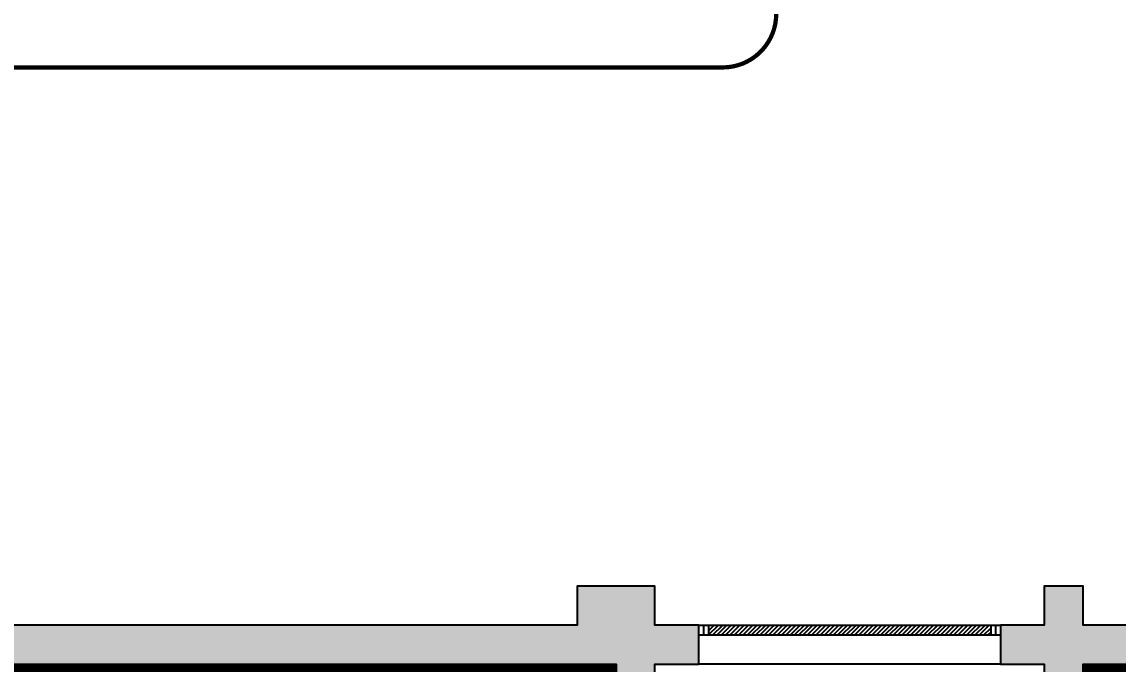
# Model space of a CAD drawing. Extents: x -5598 to 26293, y -3808 to 13850.
# Drawn here: x 15050 to 16176, y 0 to 659 of the extents above; entities that cross this region are included whole.
import ezdxf

# ---------------------------------------------------------------- set-up
doc = ezdxf.new("R2010")
doc.units = 0
doc.header["$LTSCALE"] = 100
doc.header["$MEASUREMENT"] = 0
doc.linetypes.add('HIDDEN', pattern=[0.375, 0.25, -0.125])
for name, color, linetype in [('KA-PEN', 5, 'Continuous'), ('KOLON', 7, 'Continuous'), ('OLCU DIS', 7, 'Continuous'), ('SOLID', 7, 'Continuous'), ('TARAMA', 7, 'Continuous')]:
    doc.layers.add(name, color=color, linetype=linetype)
doc.layers.add('Y-DETAIL NUMBER', color=140, linetype='Continuous', lineweight=18)
doc.styles.add('olcu', font='romans.shx', dxfattribs={"width": 0.5})
doc.dimstyles.new('1-200', dxfattribs={"dimtxt": 40, "dimasz": 2, "dimexe": 0, "dimexo": 0, "dimgap": 10, "dimtad": 1, "dimdec": 4, "dimrnd": 0.1, "dimzin": 9, "dimdsep": 46, "dimtxsty": 'olcu', "dimblk1": 'SOL', "dimblk2": 'SAG', "dimsah": 1, "dimcen": 0, "dimse1": 1, "dimse2": 1, "dimclre": 13, "dimadec": 0, "dimazin": 0, "dimtfac": 1, "dimtdec": 4, "dimtix": 1, "dimtmove": 2, "dimatfit": 2, "dimldrblk": 'SOL', "dimfxl": 0, "dimtolj": 1, "dimarcsym": 0})

# ---------------------------------------------------------------- blocks, each defined once
blk = doc.blocks.new('*U542')
h = blk.add_hatch()
h.set_pattern_fill('LINE', color=16, scale=25, angle=45)
h.set_pattern_definition([(45, (160, 0), (-2.20971, 2.20971), [])])
h.paths.add_polyline_path([(300, -10), (300, 0), (10, 0), (10, -10)])
at = {"color": 0}
for p, q in [((0, 0), (310, 0)), ((5, 0), (5, -10)), ((10, 0), (10, -10)), ((300, 0), (300, -10)), ((305, 0), (305, -10)), ((0, -10), (310, -10))]:
    blk.add_line(p, q, dxfattribs=at)
at = {"color": 16}
blk.add_line((310, -40), (0, -40), dxfattribs=at)
blk = doc.blocks.new('TASIYICI SISTEM (1.BODRUM KAT)')
at = {"layer": 'TARAMA'}
h = blk.add_hatch(dxfattribs=at)
h.set_pattern_fill('ANSI33', color=253, scale=100, style=2)
h.set_pattern_definition([(45, (-5880, -12320), (-17.67767, 17.67767), []), (45, (-5862.322, -12320), (-17.67767, 17.67767), [12.5, -6.25])])
h.paths.add_polyline_path([(15390, -4385.5), (15350, -4385.5), (15350, -5535), (14700, -5535), (14700, -6290), (14040, -6290), (14040, -7315), (14560, -7315), (14560, -7285), (14070, -7285), (14070, -6320), (14700, -6320), (14700, -7730), (14740, -7730), (14740, -5575), (15390, -5575)])
h.paths.add_polyline_path([(14740, -7730), (14700, -7730), (14700, -7980), (14660, -7980), (14660, -8060), (14700, -8060), (14700, -8840), (14660, -8840), (14660, -8920), (14700, -8920), (14700, -9690), (14660, -9690), (14660, -9770), (14700, -9770), (14700, -10325), (14740, -10325)])
h.paths.add_polyline_path([(14740, -10325), (14700, -10325), (14700, -10530), (14660, -10530), (14660, -10610), (14700, -10610), (14700, -12280), (14070, -12280), (14070, -11315), (14560, -11315), (14560, -11285), (14040, -11285), (14040, -12280), (13230, -12280), (13230, -12240), (13150, -12240), (13150, -12280), (13105, -12280), (13105, -12320), (13150, -12320), (13150, -12620), (12750, -12620), (12750, -12320), (12750, -12320), (12795, -12320), (12795, -12280), (12750, -12280), (12750, -12240), (12710, -12240), (12710, -12280), (12375, -12280), (12375, -12240), (12295, -12240), (12295, -12280), (11525, -12280), (11525, -12240), (11445, -12240), (11445, -12280), (10675, -12280), (10675, -12240), (10595, -12240), (10595, -12280), (10260, -12280), (10260, -12240), (10220, -12240), (10220, -12280), (10175, -12280), (10175, -12320), (10220, -12320), (10220, -12620), (9820, -12620), (9820, -12320), (9865, -12320), (9865, -12280), (9820, -12280), (9820, -12240), (9740, -12240), (9740, -12280), (9145, -12280), (9095, -12300), (9145, -12320), (9780, -12320), (9780, -12660), (10260, -12660), (10260, -12320), (12710, -12320), (12710, -12660), (13190, -12660), (13190, -12320), (14740, -12320)])
h.paths.add_polyline_path([(9045, -12280), (8980, -12280), (8980, -12240), (8900, -12240), (8900, -12280), (8695, -12280), (8630, -12300), (8695, -12320), (9045, -12320)])
h.paths.add_polyline_path([(8565, -12280), (8130, -12280), (8130, -12240), (8050, -12240), (8050, -12320), (8565, -12320)])
h.paths.add_polyline_path([(8565, -12280), (8565, -12320), (8565, -12320), (8695, -12320), (8695, -12280)])
h.paths.add_polyline_path([(8695, -12280), (8565, -12280), (8630, -12300)])
h.paths.add_polyline_path([(8630, -12300), (8565, -12320), (8695, -12320)], flags=16)
h.paths.add_polyline_path([(9145, -12280), (9045, -12280), (9045, -12320), (9145, -12320), (9095, -12300)])
h.paths.add_polyline_path([(9145, -12280), (9045, -12280), (9095, -12300)])
h.paths.add_polyline_path([(9095, -12300), (9045, -12320), (9145, -12320)], flags=17)
at = {"layer": 'KOLON', "color": 4}
for points in [[(10595, -12280), (10260, -12280), (10260, -12240), (10220, -12240), (10220, -12280), (10175, -12280), (10175, -12320), (10220, -12320), (10220, -12620)], [(9820, -12620), (9820, -12320), (9865, -12320), (9865, -12280), (9820, -12280), (9820, -12240), (9740, -12240), (9740, -12280), (8980, -12280), (8980, -12240), (8900, -12240), (8900, -12280), (8130, -12280), (8130, -12240), (8050, -12240), (8050, -12320), (9780, -12320), (9780, -12660)], [(10260, -12660), (10260, -12320), (12710, -12320)]]:
    blk.add_lwpolyline(points, dxfattribs=at)
at = {"layer": 'KA-PEN', "color": 5}
blk.add_blockref('*U542', (9865, -12280), dxfattribs=at)
blk = doc.blocks.new('SOL')
at = {"color": 0}
for p, q in [((0, 30), (0, -6.96)), ((7.58, 0), (-6.97, 0))]:
    blk.add_line(p, q, dxfattribs=at)
blk.add_circle((0, 0), 3, dxfattribs=at)
blk = doc.blocks.new('SAG')
at = {"color": 0}
for p, q in [((0, -30), (0, 6.96)), ((7.58, 0), (-6.97, 0))]:
    blk.add_line(p, q, dxfattribs=at)
blk.add_circle((0, 0), 3, dxfattribs=at)
blk = doc.blocks.new('*D270')
at = {"layer": 'OLCU DIS', "color": 0, "lineweight": -2, "transparency": 16777216}
blk.add_line((18588, -695), (16142, -695), dxfattribs=at)
at = {"layer": 'OLCU DIS', "color": 0, "lineweight": -2, "transparency": 16777216, "xscale": 2, "yscale": 2, "zscale": 2, "rotation": 180}
blk.add_blockref('SAG', (16140, -695), dxfattribs=at)
at = {"layer": 'OLCU DIS', "color": 0, "lineweight": -2, "transparency": 16777216, "xscale": 2, "yscale": 2, "zscale": 2}
blk.add_blockref('SOL', (18590, -695), dxfattribs=at)
at = {"layer": 'OLCU DIS', "color": 0, "transparency": 16777216, "insert": (17793.4, -665), "char_height": 40, "attachment_point": 5, "style": 'olcu'}
blk.add_mtext('\\A1;2450', dxfattribs=at)
blk = doc.blocks.new('*D271')
at = {"layer": 'OLCU DIS', "color": 0, "lineweight": -2, "transparency": 16777216}
blk.add_line((16138, -695), (15662, -695), dxfattribs=at)
at = {"layer": 'OLCU DIS', "color": 0, "lineweight": -2, "transparency": 16777216, "xscale": 2, "yscale": 2, "zscale": 2, "rotation": 180}
blk.add_blockref('SAG', (15660, -695), dxfattribs=at)
at = {"layer": 'OLCU DIS', "color": 0, "lineweight": -2, "transparency": 16777216, "xscale": 2, "yscale": 2, "zscale": 2}
blk.add_blockref('SOL', (16140, -695), dxfattribs=at)
at = {"layer": 'OLCU DIS', "color": 0, "transparency": 16777216, "insert": (15945.7, -665), "char_height": 40, "attachment_point": 5, "style": 'olcu'}
blk.add_mtext('\\A1;480', dxfattribs=at)
blk = doc.blocks.new('*D272')
at = {"layer": 'OLCU DIS', "color": 0, "lineweight": -2, "transparency": 16777216}
blk.add_line((15658, -695), (13982, -695), dxfattribs=at)
at = {"layer": 'OLCU DIS', "color": 0, "lineweight": -2, "transparency": 16777216, "xscale": 2, "yscale": 2, "zscale": 2, "rotation": 180}
blk.add_blockref('SAG', (13980, -695), dxfattribs=at)
at = {"layer": 'OLCU DIS', "color": 0, "lineweight": -2, "transparency": 16777216, "xscale": 2, "yscale": 2, "zscale": 2}
blk.add_blockref('SOL', (15660, -695), dxfattribs=at)
at = {"layer": 'OLCU DIS', "color": 0, "transparency": 16777216, "insert": (15053, -665), "char_height": 40, "attachment_point": 5, "style": 'olcu'}
blk.add_mtext('\\A1;1680', dxfattribs=at)
blk = doc.blocks.new('*D332')
at = {"layer": 'OLCU DIS', "color": 0, "lineweight": -2, "transparency": 16777216}
blk.add_line((21268, -935), (-2968, -935), dxfattribs=at)
at = {"layer": 'OLCU DIS', "color": 0, "lineweight": -2, "transparency": 16777216, "xscale": 2, "yscale": 2, "zscale": 2, "rotation": 180}
blk.add_blockref('SAG', (-2970, -935), dxfattribs=at)
at = {"layer": 'OLCU DIS', "color": 0, "lineweight": -2, "transparency": 16777216, "xscale": 2, "yscale": 2, "zscale": 2}
blk.add_blockref('SOL', (21270, -935), dxfattribs=at)
at = {"layer": 'OLCU DIS', "color": 0, "transparency": 16777216, "insert": (9295.6, -905), "char_height": 40, "attachment_point": 5, "style": 'olcu'}
blk.add_mtext('\\A1;24240', dxfattribs=at)

msp = doc.modelspace()

# ---------------------------------------------------------------- linework, layer by layer
at = {"layer": 'SOLID', "color": 251, "const_width": 100}
msp.add_lwpolyline([(21320, 11880), (21320, 6695), (20670, 6695), (20670, -50), (19120, -50), (19120, -390), (18540, -390), (18540, -50), (16190, -50), (16190, -390), (15610, -390), (15610, -50), (14030, -50), (14030, -2500.58484)], dxfattribs=at)
at = {"layer": 'Y-DETAIL NUMBER', "linetype": 'HIDDEN', "const_width": 4.374}
msp.add_lwpolyline([(14619.12332, 1274.79702), (15769.64769, 1274.79702, -0.4142135624), (15824.64769, 1219.79702), (15824.64769, 667.72888, -0.4142135624), (15769.64769, 612.72888), (14619.12332, 612.72888, -0.4142135624), (14564.12332, 667.72888), (14564.12332, 1219.79702, -0.4142135624)], format="xyb", close=True, dxfattribs=at)

# ---------------------------------------------------------------- block references
at = {"layer": 'KOLON'}
msp.add_blockref('TASIYICI SISTEM (1.BODRUM KAT)', (5880, 12320), dxfattribs=at)

# ---------------------------------------------------------------- dimensions: what is measured, and where the dimension line sits
at = {"layer": 'OLCU DIS', "color": 7}
for base, p1, p2, picture, middle in [((-2970, -935), (21270, -635), (-2970, 7535), '*D332', (9295.63768, -905)), ((16140, -695), (18590, 0.00003), (16140, 0), '*D270', (17793.43632, -665)), ((13980, -695), (15660, -0.00001), (13980, -10), '*D272', (15053.0032, -665)), ((15660, -695), (16140, 0), (15660, -0.00001), '*D271', (15945.66928, -665))]:
    dim = msp.add_linear_dim(base=base, p1=p1, p2=p2, dimstyle='1-200', dxfattribs=at)
    dim.commit()
    dim.dimension.update_dxf_attribs({"geometry": picture, "text_midpoint": middle, "dimtype": 160})

doc.saveas('drawing.dxf')
